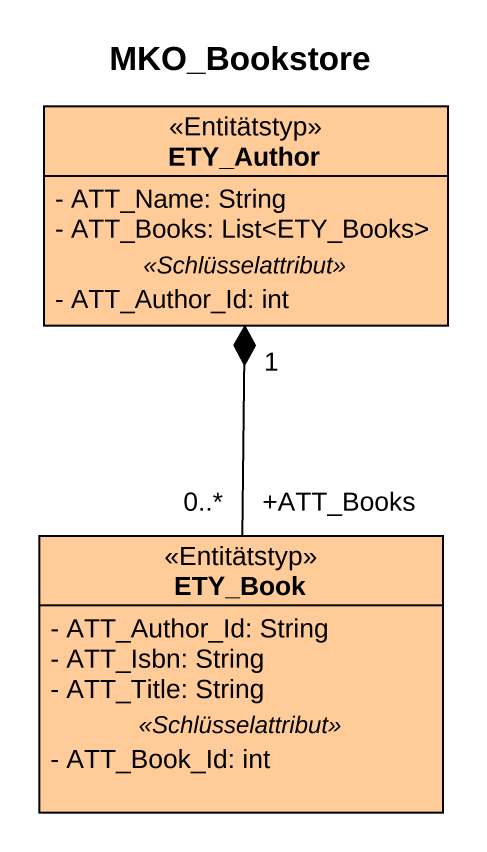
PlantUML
@startuml
title MKO_Bookstore
hide circle
hide empty members
skinparam classAttributeIconSize 0
class ETY_Author <<Entitätstyp>> #FFCC99 {
  - ATT_Name: String
  - ATT_Books: List<ETY_Books>
  .. <<Schlüsselattribut>> ..
  - ATT_Author_Id: int
}
class ETY_Book <<Entitätstyp>> #FFCC99 {
  - ATT_Author_Id: String
  - ATT_Isbn: String
  - ATT_Title: String
  .. <<Schlüsselattribut>> ..
  - ATT_Book_Id: int
}
ETY_Book "+ATT_Books\n0..*" -up-* "1" ETY_Author
@enduml
